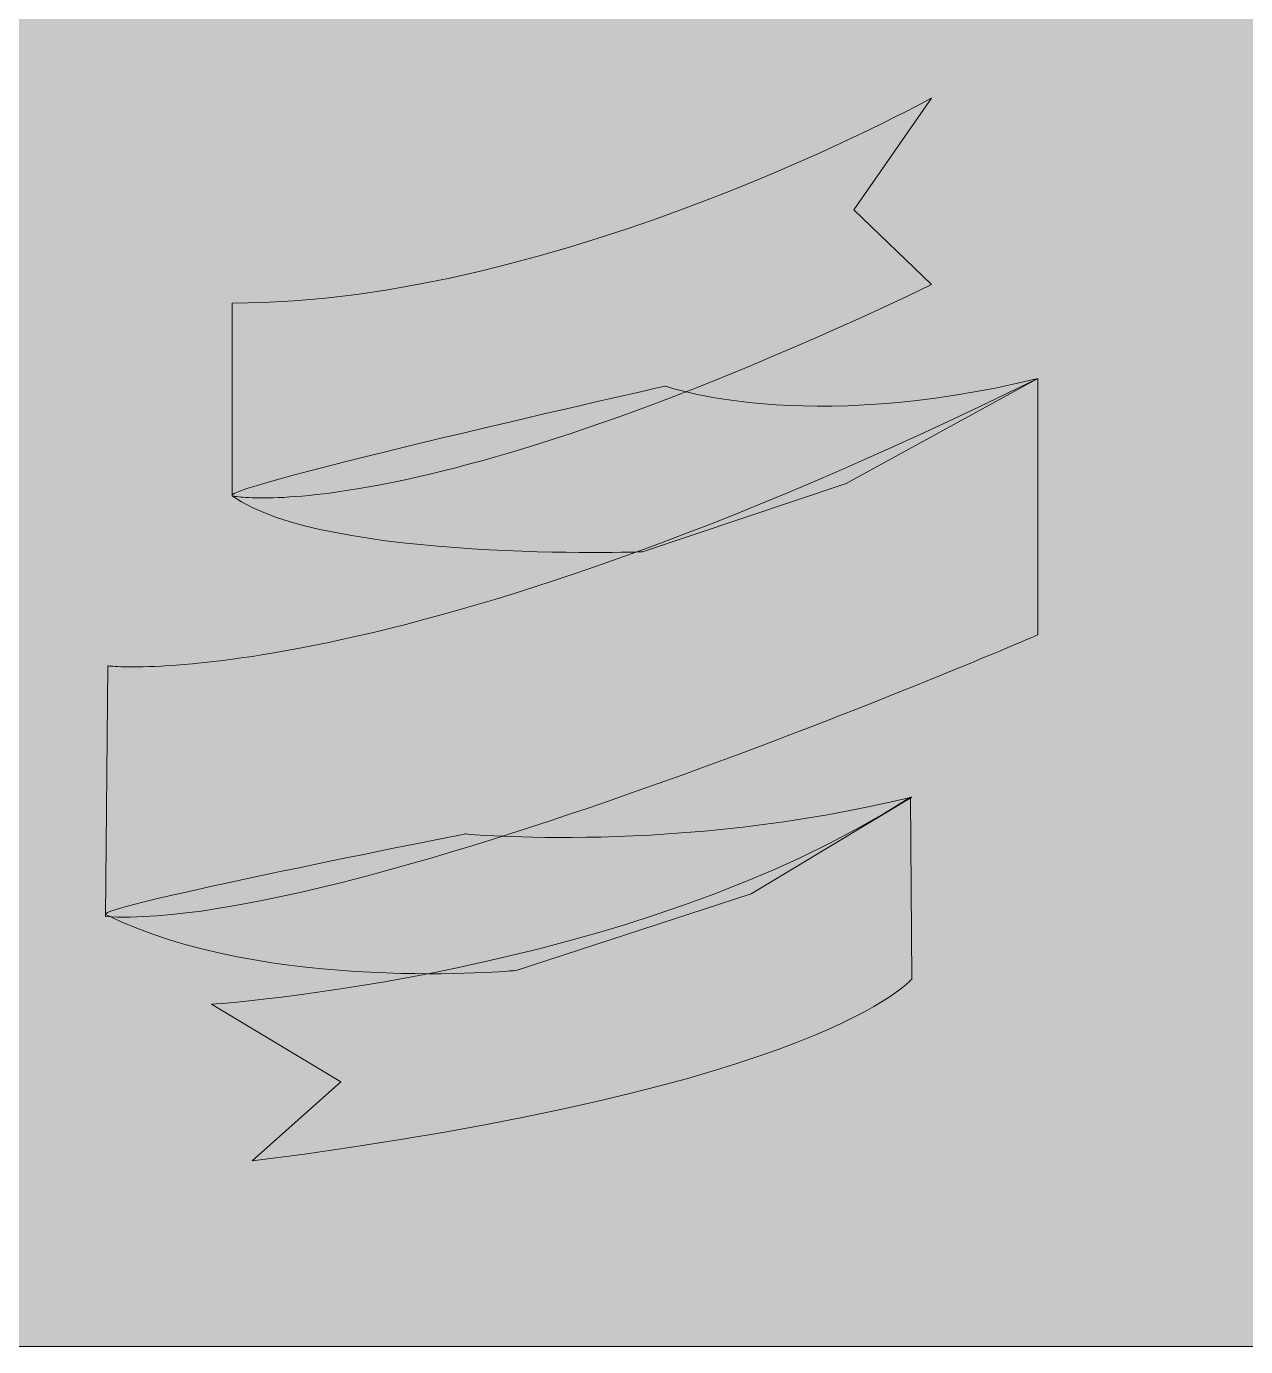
# Model space of a CAD drawing. Header units: inches. Extents: x 1 to 1682, y -780 to 2.
# Drawn here: x 369.8 to 732.9, y -780 to -386.8 of the extents above; entities that cross this region are included whole.
import ezdxf

# ---------------------------------------------------------------- set-up
doc = ezdxf.new("R2010")
doc.units = ezdxf.units.IN
doc.header["$MEASUREMENT"] = 0
doc.layers.add('Layer 1', color=7, linetype='Continuous')

# ---------------------------------------------------------------- blocks, each defined once
blk = doc.blocks.new('block 2')
at = {"layer": 'Layer 1', "true_color": 0xfff2da}
h = blk.add_hatch(color=7, dxfattribs=at)
h.dxf.hatch_style = 2
h.paths.add_polyline_path([(1096, -780), (1, -780), (1, -2), (1096, -2)])
at = {"layer": 'Layer 1', "true_color": 0x7c8877}
h = blk.add_hatch(color=8, dxfattribs=at)
h.dxf.hatch_style = 2
edge = h.paths.add_edge_path()
edge.add_spline(control_points=[(639.42, -408.1), (639.42, -408.1), (529.23, -469.21), (431.09, -469.21), (431.09, -469.21), (431.09, -526.62), (431.09, -526.62), (431.09, -526.62), (484.55, -537.73), (639.42, -463.66), (639.42, -463.66), (616.27, -441.44), (616.27, -441.44), (616.27, -441.44), (639.42, -408.1), (639.42, -408.1)], knot_values=[0, 0, 0, 0, 1, 1, 1, 2, 2, 2, 3, 3, 3, 4, 4, 4, 5, 5, 5, 5], degree=3, periodic=1)
h = blk.add_hatch(color=8, dxfattribs=at)
h.dxf.hatch_style = 2
edge = h.paths.add_edge_path()
edge.add_spline(control_points=[(394.05, -577.24), (394.05, -577.24), (477.39, -587.11), (671.05, -491.64), (671.05, -491.64), (671.05, -567.98), (671.05, -567.98), (671.05, -567.98), (467.51, -656.25), (393.44, -651.92), (393.44, -651.92), (394.05, -577.24), (394.05, -577.24)], knot_values=[0, 0, 0, 0, 1, 1, 1, 2, 2, 2, 3, 3, 3, 4, 4, 4, 4], degree=3, periodic=1)
at = {"layer": 'Layer 1', "true_color": 0x473e2b}
h = blk.add_hatch(color=49, dxfattribs=at)
h.dxf.hatch_style = 2
edge = h.paths.add_edge_path()
edge.add_spline(control_points=[(560.1, -493.91), (560.1, -493.91), (601.46, -508.72), (671.05, -491.64), (671.05, -491.64), (613.95, -522.88), (613.95, -522.88), (613.95, -522.88), (553.31, -543.29), (553.31, -543.29), (553.31, -543.29), (458.87, -546.37), (431.09, -526.62), (427.27, -523.9), (560.1, -493.91), (560.1, -493.91)], knot_values=[0, 0, 0, 0, 1, 1, 1, 2, 2, 2, 3, 3, 3, 4, 4, 4, 5, 5, 5, 5], degree=3, periodic=1)
h = blk.add_hatch(color=49, dxfattribs=at)
h.dxf.hatch_style = 2
edge = h.paths.add_edge_path()
edge.add_spline(control_points=[(500.54, -627.3), (500.54, -627.3), (563.88, -633.41), (633.48, -616.33), (633.48, -616.33), (585.71, -645.13), (585.71, -645.13), (585.71, -645.13), (515.74, -667.97), (515.74, -667.97), (515.74, -667.97), (441.03, -674.96), (393.52, -651.31), (389.32, -649.22), (500.54, -627.3), (500.54, -627.3)], knot_values=[0, 0, 0, 0, 1, 1, 1, 2, 2, 2, 3, 3, 3, 4, 4, 4, 5, 5, 5, 5], degree=3, periodic=1)
at = {"layer": 'Layer 1', "true_color": 0x7c8877}
h = blk.add_hatch(color=8, dxfattribs=at)
h.dxf.hatch_style = 2
edge = h.paths.add_edge_path()
edge.add_spline(control_points=[(424.97, -678.04), (424.97, -678.04), (550.68, -669.58), (633.12, -616.33), (633.12, -616.33), (633.48, -670.52), (633.48, -670.52), (633.48, -670.52), (607.38, -702.89), (437.11, -724.71), (437.11, -724.71), (463.5, -701.15), (463.5, -701.15), (463.5, -701.15), (424.97, -678.04), (424.97, -678.04)], knot_values=[0, 0, 0, 0, 1, 1, 1, 2, 2, 2, 3, 3, 3, 4, 4, 4, 5, 5, 5, 5], degree=3, periodic=1)
at = {"layer": 'Layer 1', "lineweight": 0}
for points in [[(1096, -2), (1, -2), (1, -780), (1096, -780), (1096, -2)], [(1096, -780), (1, -780), (1, -2), (1096, -2), (1096, -780)]]:
    blk.add_lwpolyline(points, dxfattribs=at)
for points, knots in [([(639.42, -408.1), (639.42, -408.1), (529.23, -469.21), (431.09, -469.21), (431.09, -469.21), (431.09, -526.62), (431.09, -526.62), (431.09, -526.62), (484.55, -537.73), (639.42, -463.66), (639.42, -463.66), (616.27, -441.44), (616.27, -441.44), (616.27, -441.44), (639.42, -408.1), (639.42, -408.1)], [0, 0, 0, 0, 1, 1, 1, 2, 2, 2, 3, 3, 3, 4, 4, 4, 5, 5, 5, 5]), ([(394.05, -577.24), (394.05, -577.24), (477.39, -587.11), (671.05, -491.64), (671.05, -491.64), (671.05, -567.98), (671.05, -567.98), (671.05, -567.98), (467.51, -656.25), (393.44, -651.92), (393.44, -651.92), (394.05, -577.24), (394.05, -577.24)], [0, 0, 0, 0, 1, 1, 1, 2, 2, 2, 3, 3, 3, 4, 4, 4, 4]), ([(560.1, -493.91), (560.1, -493.91), (601.46, -508.72), (671.05, -491.64), (671.05, -491.64), (613.95, -522.88), (613.95, -522.88), (613.95, -522.88), (553.31, -543.29), (553.31, -543.29), (553.31, -543.29), (458.87, -546.37), (431.09, -526.62), (427.27, -523.9), (560.1, -493.91), (560.1, -493.91)], [0, 0, 0, 0, 1, 1, 1, 2, 2, 2, 3, 3, 3, 4, 4, 4, 5, 5, 5, 5]), ([(500.54, -627.3), (500.54, -627.3), (563.88, -633.41), (633.48, -616.33), (633.48, -616.33), (585.71, -645.13), (585.71, -645.13), (585.71, -645.13), (515.74, -667.97), (515.74, -667.97), (515.74, -667.97), (441.03, -674.96), (393.52, -651.31), (389.32, -649.22), (500.54, -627.3), (500.54, -627.3)], [0, 0, 0, 0, 1, 1, 1, 2, 2, 2, 3, 3, 3, 4, 4, 4, 5, 5, 5, 5]), ([(424.97, -678.04), (424.97, -678.04), (550.68, -669.58), (633.12, -616.33), (633.12, -616.33), (633.48, -670.52), (633.48, -670.52), (633.48, -670.52), (607.38, -702.89), (437.11, -724.71), (437.11, -724.71), (463.5, -701.15), (463.5, -701.15), (463.5, -701.15), (424.97, -678.04), (424.97, -678.04)], [0, 0, 0, 0, 1, 1, 1, 2, 2, 2, 3, 3, 3, 4, 4, 4, 5, 5, 5, 5])]:
    blk.add_open_spline(points, degree=3, knots=knots, dxfattribs=at)

msp = doc.modelspace()

# ---------------------------------------------------------------- block references
at = {"layer": 'Layer 1'}
msp.add_blockref('block 2', (0, 0), dxfattribs=at)

doc.saveas('drawing.dxf')
